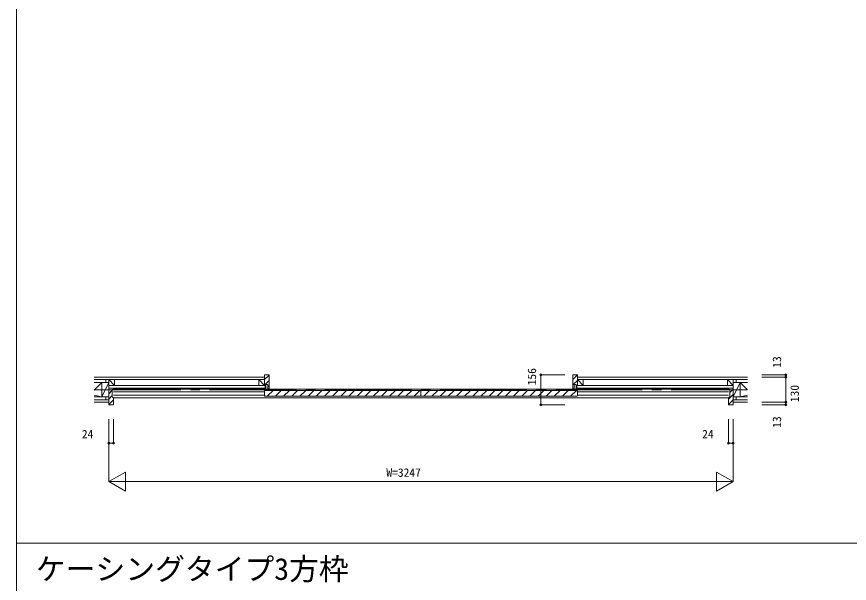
# Model space of a CAD drawing. Units: millimetres, scale not verified. Extents: x -14341 to 14341, y -10000 to 10000.
# Drawn here: x -14341 to -10010, y -6961 to -4014 of the extents above; entities that cross this region are included whole.
import ezdxf
from ezdxf.enums import TextEntityAlignment as Align

# ---------------------------------------------------------------- set-up
doc = ezdxf.new("R2010")
doc.units = ezdxf.units.MM
doc.header["$LTSCALE"] = 50
doc.linetypes.add('CHAIN2', pattern=[12, 9, -1, 1, -1])
for name, color, linetype, lineweight in [('0-0_0', 7, 'Continuous', 9), ('0-2_YKK_ZWAK', 7, 'Continuous', 9), ('0-4_YKK_12', 4, 'Continuous', 18), ('0-5_YKK_13', 2, 'Continuous', 18)]:
    doc.layers.add(name, color=color, linetype=linetype, lineweight=lineweight)
doc.layers.add('0-1_USER1', color=7, linetype='Continuous')
doc.styles.add('ＭＳ ゴシック', font='')
doc.styles.get('ＭＳ ゴシック').set_extended_font_data('MS Gothic')

msp = doc.modelspace()

# ---------------------------------------------------------------- linework, layer by layer
at = {"layer": '0-0_0'}
for p, q in [((-14340.51, -10000), (-14340.51, 10000)), ((-14340.51, -6752.5), (14159.49, -6752.5))]:
    msp.add_line(p, q, dxfattribs=at)
at = {"layer": '0-2_YKK_ZWAK'}
for p, q in [((-11423.69, -5889.5), (-11423.69, -5902)), ((-10539.43, -5889.5), (-11423.69, -5889.5)), ((-13937.1, -5902), (-13051.69, -5902)), ((-13937.1, -5956.9), (-13897.19, -5917)), ((-13937.1, -5917), (-13897.19, -5917)), ((-13897.19, -5917), (-13897.19, -5992)), ((-13861.19, -5917), (-13897.19, -5917)), ((-13861.19, -5917), (-13897.19, -5992)), ((-13897.19, -5917), (-13897.19, -5992)), ((-13876.19, -5902), (-13876.19, -5917)), ((-13831.19, -5933), (-13861.19, -5902)), ((-13861.19, -5917), (-13861.19, -5992)), ((-13861.19, -5933), (-13831.19, -5933)), ((-13831.19, -5902), (-13831.19, -5933)), ((-13831.19, -5933), (-13048.69, -5933)), ((-13051.69, -5901.5), (-13051.69, -5932.5)), ((-13048.69, -5945.5), (-13048.69, -5933)), ((-11426.69, -5945.5), (-11426.69, -5933)), ((-10614.19, -5933), (-11426.69, -5933)), ((-11423.69, -5901.5), (-11423.69, -5932.5)), ((-10539.43, -5902), (-11423.69, -5902)), ((-11393.69, -5933), (-11393.69, -5902)), ((-10644.19, -5902), (-10614.19, -5902)), ((-10644.19, -5933), (-10614.19, -5933)), ((-10614.19, -5933), (-10614.19, -5902)), ((-10578.19, -5917), (-10614.19, -5992)), ((-10614.19, -5917), (-10614.19, -5992)), ((-10578.19, -5917), (-10614.19, -5917)), ((-10599.19, -5902), (-10599.19, -5917)), ((-10578.19, -5917), (-10578.19, -5992)), ((-10539.77, -5955.43), (-10578.19, -5917)), ((-10578.19, -5917), (-10578.19, -5992)), ((-10539.43, -5917), (-10578.19, -5917)), ((-13861.19, -5945.5), (-13048.69, -5945.5)), ((-13048.69, -5945.5), (-13051.69, -5945.5)), ((-11426.69, -5945.5), (-11423.69, -5945.5)), ((-10614.19, -5945.5), (-11426.69, -5945.5)), ((-13937.1, -5982.1), (-13897.19, -5992)), ((-13937.1, -5992), (-13897.19, -5992)), ((-13861.19, -6007), (-13937.1, -6007)), ((-13937.1, -6019.5), (-13861.19, -6019.5)), ((-13861.19, -5992), (-13897.19, -5992)), ((-13876.19, -5992), (-13876.19, -6007)), ((-10578.19, -5992), (-10614.19, -5992)), ((-10614.19, -6007), (-10539.43, -6007)), ((-10539.43, -6019.5), (-10614.19, -6019.5)), ((-10599.19, -5992), (-10599.19, -6007)), ((-10539.43, -5983.24), (-10578.19, -5992)), ((-10539.43, -5992), (-10578.19, -5992))]:
    msp.add_line(p, q, dxfattribs=at)
at = {"layer": '0-2_YKK_ZWAK', "linetype": 'CHAIN2'}
msp.add_line((-13937.13, -5954.5), (-10542.73, -5954.5), dxfattribs=at)
at = {"layer": '0-2_YKK_ZWAK'}
for points in [[(-13937.1, -5889.5), (-13051.69, -5889.5), (-13051.69, -5902)], [(-13861.19, -5933), (-13861.19, -5902), (-13831.19, -5902)], [(-13081.69, -5933), (-13081.69, -5902), (-13051.69, -5933), (-13051.69, -5902)], [(-11423.69, -5933), (-11423.69, -5902), (-11393.69, -5933)], [(-10644.19, -5933), (-10644.19, -5902), (-10614.19, -5933)]]:
    msp.add_lwpolyline(points, dxfattribs=at)
at = {"layer": '0-4_YKK_12'}
for p, q in [((-13051.69, -5902.04), (-13027.73, -5878.09)), ((-13027.69, -5950.5), (-13027.69, -5878.5)), ((-11447.69, -5901.4), (-11423.69, -5877.4)), ((-11447.69, -5950.5), (-11447.69, -5878.5)), ((-13051.69, -5930.33), (-13027.69, -5906.33)), ((-11447.69, -5929.69), (-11423.69, -5905.69)), ((-13861.19, -5974.91), (-13843.19, -5956.91)), ((-13843.19, -5954.5), (-13843.19, -5992.5)), ((-13838.19, -5952.5), (-13841.19, -5952.5)), ((-13838.78, -5952.5), (-13837.19, -5950.91)), ((-13837.19, -5951), (-10638.19, -5951)), ((-13837.19, -5965), (-13051.69, -5965)), ((-13051.69, -5961.5), (-13051.69, -5985.2)), ((-13051.69, -5961.8), (-13051.69, -5985.2)), ((-13048.39, -5958.5), (-12240.99, -5958.5)), ((-13037.04, -5988.5), (-13007.04, -5958.5)), ((-13034.94, -5941.86), (-13027.69, -5934.61)), ((-12994.61, -5988.5), (-12964.61, -5958.5)), ((-12952.18, -5988.5), (-12922.18, -5958.5)), ((-12909.76, -5988.5), (-12879.76, -5958.5)), ((-12867.33, -5988.5), (-12837.33, -5958.5)), ((-12824.9, -5988.5), (-12794.9, -5958.5)), ((-12782.48, -5988.5), (-12752.48, -5958.5)), ((-12740.05, -5988.5), (-12710.05, -5958.5)), ((-12697.62, -5988.5), (-12667.62, -5958.5)), ((-12655.2, -5988.5), (-12625.2, -5958.5)), ((-12612.77, -5988.5), (-12582.77, -5958.5)), ((-12570.35, -5988.5), (-12540.35, -5958.5)), ((-12527.92, -5988.5), (-12497.92, -5958.5)), ((-12485.49, -5988.5), (-12455.49, -5958.5)), ((-12443.07, -5988.5), (-12413.07, -5958.5)), ((-12400.64, -5988.5), (-12370.64, -5958.5)), ((-12358.21, -5988.5), (-12328.21, -5958.5)), ((-12315.79, -5988.5), (-12285.79, -5958.5)), ((-12273.36, -5988.5), (-12243.36, -5958.5)), ((-12237.69, -5961.35), (-12237.69, -5985.05)), ((-12237.69, -5961.65), (-12237.69, -5985.05)), ((-12237.69, -5985.2), (-12237.69, -5961.8)), ((-12234.39, -5958.35), (-11426.99, -5958.35)), ((-12223.04, -5988.35), (-12193.04, -5958.35)), ((-12180.61, -5988.35), (-12150.61, -5958.35)), ((-12138.18, -5988.35), (-12108.18, -5958.35)), ((-12095.76, -5988.35), (-12065.76, -5958.35)), ((-12053.33, -5988.35), (-12023.33, -5958.35)), ((-12010.9, -5988.35), (-11980.9, -5958.35)), ((-11968.48, -5988.35), (-11938.48, -5958.35)), ((-11926.05, -5988.35), (-11896.05, -5958.35)), ((-11883.62, -5988.35), (-11853.62, -5958.35)), ((-11841.2, -5988.35), (-11811.2, -5958.35)), ((-11798.77, -5988.35), (-11768.77, -5958.35)), ((-11756.35, -5988.35), (-11726.35, -5958.35)), ((-11713.92, -5988.35), (-11683.92, -5958.35)), ((-11671.49, -5988.35), (-11641.49, -5958.35)), ((-11629.07, -5988.35), (-11599.07, -5958.35)), ((-11586.64, -5988.35), (-11556.64, -5958.35)), ((-11544.21, -5988.35), (-11514.21, -5958.35)), ((-11501.79, -5988.35), (-11471.79, -5958.35)), ((-11459.36, -5988.35), (-11429.36, -5958.35)), ((-11430.94, -5941.22), (-11426.69, -5936.97)), ((-11423.69, -5985.05), (-11423.69, -5961.65)), ((-11423.69, -5965), (-10638.19, -5965)), ((-10638.19, -5947.33), (-10636.36, -5945.5)), ((-10637.19, -5952.5), (-10634.19, -5952.5)), ((-10632.19, -5969.61), (-10614.19, -5951.61)), ((-10632.19, -5954.5), (-10632.19, -5992.5)), ((-13861.19, -6002.91), (-13843.19, -5984.91)), ((-13861.19, -6030.91), (-13837.19, -6006.91)), ((-13861.19, -6019.5), (-13861.19, -6007)), ((-13841.19, -5994.5), (-13838.19, -5994.5)), ((-13051.69, -5982), (-13837.19, -5982)), ((-13837.19, -5995.5), (-13837.19, -6030.5)), ((-13837.19, -5996), (-10638.19, -5996)), ((-13048.39, -5988.5), (-12240.99, -5988.5)), ((-12234.39, -5988.35), (-11426.99, -5988.35)), ((-10638.19, -5982), (-11423.69, -5982)), ((-10638.19, -6003.61), (-10614.19, -5979.61)), ((-10638.19, -5995.5), (-10638.19, -6030.5)), ((-10637.98, -6031.4), (-10614.19, -6007.61)), ((-10634.19, -5994.5), (-10637.19, -5994.5))]:
    msp.add_line(p, q, dxfattribs=at)
for points in [[(-13029.69, -5876.5), (-13051.69, -5876.5), (-13051.69, -5901.5)], [(-11445.69, -5876.5), (-11423.69, -5876.5), (-11423.69, -5901.5)], [(-13051.69, -5945.5), (-13051.69, -5950.5), (-13044.44, -5950.5), (-13044.44, -5945.75), (-13044.44, -5927), (-13034.94, -5927), (-13034.94, -5945.75), (-13034.94, -5950.5), (-13027.69, -5950.5)], [(-13051.69, -5932.5), (-13048.69, -5932.5), (-13048.69, -5945.5)], [(-11423.69, -5945.5), (-11423.69, -5950.5), (-11430.94, -5950.5), (-11430.94, -5945.75), (-11430.94, -5927), (-11440.44, -5927), (-11440.44, -5945.75), (-11440.44, -5950.5), (-11447.69, -5950.5)], [(-11423.69, -5932.5), (-11426.69, -5932.5), (-11426.69, -5945.5)], [(-13861.19, -6007.5), (-13861.19, -5945.5), (-13844.19, -5945.5), (-13837.19, -5945.5), (-13837.19, -5951.5)], [(-10614.19, -6007.5), (-10614.19, -5945.5), (-10631.19, -5945.5), (-10638.19, -5945.5), (-10638.19, -5951.5)], [(-13839.19, -6032.5), (-13861.19, -6032.5), (-13861.19, -6007.5)], [(-10636.19, -6032.5), (-10614.19, -6032.5), (-10614.19, -6007.5)]]:
    msp.add_lwpolyline(points, dxfattribs=at)
for centre, radius, start, end in [((-13029.69, -5878.5), 2, 0.00001, 89.99999), ((-11445.69, -5878.5), 2, 90.00001, 179.99999), ((-13841.19, -5954.5), 2, 90.00001, 179.99999), ((-13838.19, -5951.5), 1, 270.00001, 359.99999), ((-13048.39, -5961.8), 3.3, 90, 180), ((-12240.99, -5961.8), 3.3, 0, 90), ((-12234.39, -5961.65), 3.3, 90, 180), ((-11426.99, -5961.65), 3.3, 0, 90), ((-10637.19, -5951.5), 1, 180.00001, 269.99999), ((-10634.19, -5954.5), 2, 0.00001, 89.99999), ((-13841.19, -5992.5), 2, 180.00001, 269.99999), ((-13838.19, -5995.5), 1, 0.00001, 89.99999), ((-13048.39, -5985.2), 3.3, 180, 270), ((-12240.99, -5985.2), 3.3, 270, 0), ((-12234.39, -5985.05), 3.3, 180, 270), ((-11426.99, -5985.05), 3.3, 270, 0), ((-10637.19, -5995.5), 1, 90.00001, 179.99999), ((-10634.19, -5992.5), 2, 270.00001, 359.99999), ((-13839.19, -6030.5), 2, 270.00001, 359.99999), ((-10636.19, -6030.5), 2, 180.00001, 269.99999)]:
    msp.add_arc(centre, radius, start, end, dxfattribs=at)
at = {"layer": '0-5_YKK_13'}
for p, q in [((-11613.69, -5876.5), (-11488.69, -5876.5)), ((-11613.69, -5876.5), (-11613.69, -6032.5)), ((-10464.43, -5876.5), (-10339.43, -5876.5)), ((-10464.43, -5889.5), (-10339.43, -5889.5)), ((-10339.43, -5889.5), (-10339.43, -5876.5)), ((-10339.43, -5889.5), (-10339.43, -6019.5)), ((-10464.43, -6019.5), (-10339.43, -6019.5)), ((-10339.43, -6019.5), (-10339.43, -6032.5)), ((-11613.69, -6032.5), (-11488.69, -6032.5)), ((-10464.43, -6032.5), (-10339.43, -6032.5)), ((-13861.19, -6107.5), (-13861.19, -6432.5)), ((-13837.19, -6107.5), (-13837.19, -6232.5)), ((-10614.19, -6107.5), (-10614.19, -6432.5)), ((-13861.19, -6232.5), (-13837.19, -6232.5)), ((-13861.19, -6432.5), (-13774.59, -6382.5)), ((-13774.59, -6382.5), (-13774.59, -6482.5)), ((-10700.79, -6382.5), (-10700.79, -6482.5)), ((-10700.79, -6382.5), (-10614.19, -6432.5)), ((-13861.19, -6432.5), (-13774.59, -6482.5)), ((-13861.19, -6432.5), (-10614.19, -6432.5)), ((-10700.79, -6482.5), (-10614.19, -6432.5))]:
    msp.add_line(p, q, dxfattribs=at)
msp.add_lwpolyline([(-10638.19, -6107.5), (-10638.19, -6232.5), (-10614.19, -6232.5)], dxfattribs=at)
for centre in [(-11613.69, -5876.5), (-10339.43, -5876.5), (-10339.43, -5889.5), (-10339.43, -6019.5), (-11613.69, -6032.5), (-10339.43, -6032.5), (-13861.19, -6232.5), (-13837.19, -6232.5), (-10638.19, -6232.5), (-10614.19, -6232.5)]:
    msp.add_circle(centre, 5, dxfattribs=at)

# ---------------------------------------------------------------- texts
at = {"layer": '0-1_USER1', "style": 'ＭＳ ゴシック'}
msp.add_text('ケーシングタイプ3方枠', height=113.6, dxfattribs=at).set_placement((-14240.51, -6977.5), align=Align.BOTTOM_LEFT)
at = {"layer": '0-5_YKK_13', "style": 'ＭＳ ゴシック'}
for s, p in [('13', (-10351.43, -5840.1)), ('156', (-11625.69, -5931.66)), ('130', (-10259.23, -6019.32)), ('13', (-10351.43, -6152.5))]:
    msp.add_text(s, height=43.99, rotation=90, dxfattribs=at).set_placement(p, align=Align.BOTTOM_LEFT)
for s, p in [('24', (-14001.67, -6220.5)), ('24', (-10775.48, -6220.5)), ('W=3247', (-12417.69, -6420.5))]:
    msp.add_text(s, height=43.99, dxfattribs=at).set_placement(p, align=Align.BOTTOM_LEFT)

doc.saveas('drawing.dxf')
